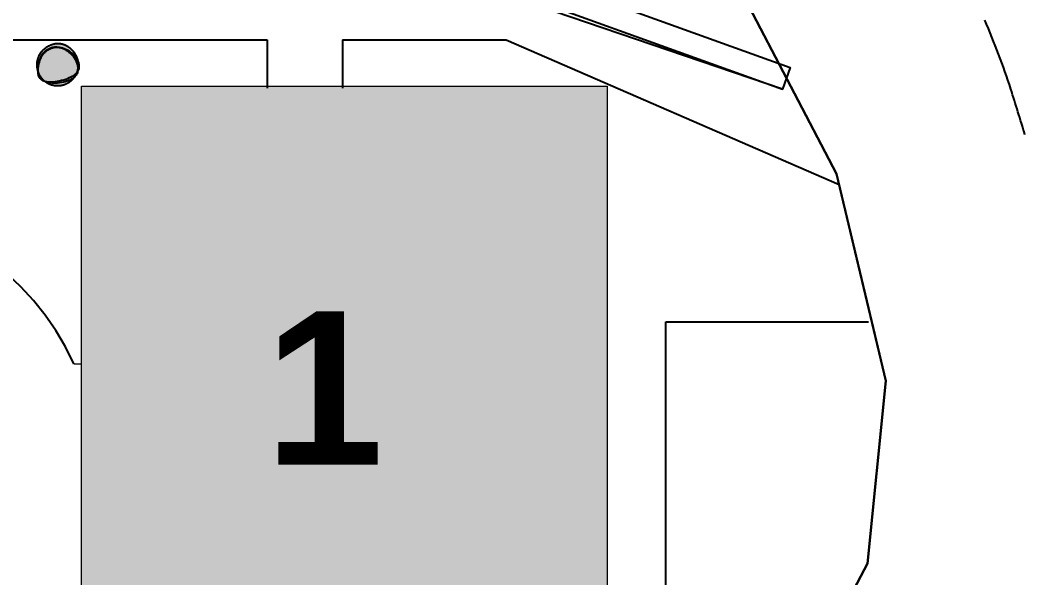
# Model space of a CAD drawing. Header units: metres. Extents: x 0.003 to 0.843, y 0.003 to 0.597.
# Drawn here: x 0.18474 to 0.2044, y 0.48256 to 0.49347 of the extents above; entities that cross this region are included whole.
import ezdxf

# ---------------------------------------------------------------- set-up
doc = ezdxf.new("R2010")
doc.units = ezdxf.units.M
for name, pattern in [('AUSGEZOGEN', [0]), ('KURZGESTRICHELT', [0.0025, 0.0015, -0.001]), ('VERDECKT', [9.524999999999999, 6.35, -3.175])]:
    doc.linetypes.add(name, pattern=pattern)
doc.layers.add('Plankopf', color=7, linetype='AUSGEZOGEN', lineweight=13)
doc.styles.add('ARIAL', font='ARIAL.TTF')

msp = doc.modelspace()

# ---------------------------------------------------------------- hatches: boundary and pattern name
at = {"layer": 'Plankopf', "linetype": 'AUSGEZOGEN', "lineweight": -3, "true_color": 0xedf5de}
h = msp.add_hatch(color=7, dxfattribs=at)
h.paths.add_polyline_path([(0.1858528797024733, 0.4924521150242586), (0.1858558542990974, 0.4924568122446503), (0.1858552527829344, 0.4924551649384271)], flags=16)
h.paths.add_polyline_path([(0.1858647097101666, 0.4924707959280522), (0.1858558542990974, 0.4924568122446503), (0.1858566259853283, 0.4924589255769397), (0.1858589491946613, 0.4924656555564775), (0.1858611533955016, 0.4924724257917751), (0.1858632383360207, 0.4924792341029661), (0.1858652037643913, 0.4924860783102008), (0.1858670494287858, 0.4924929562335933), (0.1858684526459353, 0.4924985746847706), (0.1858684444623719, 0.4924983243348447), (0.1858664866610213, 0.4924801812231608), (0.1858647632684675, 0.4924710788061393), (0.1858734395780608, 0.4924884078627397), (0.1858804384908878, 0.492506890853163), (0.1858853930079939, 0.4925255278706354), (0.1858884103450744, 0.4925442661498614), (0.1858895977178613, 0.4925630529255404), (0.1858890623420162, 0.4925818354323765), (0.1858869114332524, 0.4926005609050694), (0.1858832522072844, 0.4926191765783147), (0.1858781032734581, 0.4926379528007478), (0.1858768440648974, 0.4926483886961773), (0.1858758656539876, 0.4926554404492354), (0.1858747610746208, 0.4926624740362281), (0.1858735282715406, 0.4926694894497455), (0.1858721648288228, 0.4926764871168548), (0.1858706683305944, 0.4926834674646079), (0.1858690363609138, 0.4926904309200845), (0.1858672665038563, 0.4926973779103482), (0.1858653563435493, 0.4927043088624778), (0.1858633034640509, 0.4927112242035142), (0.1858611054494362, 0.492718124360551), (0.1858587598838157, 0.4927250097606402), (0.1858562643512648, 0.4927318808308532), (0.1858536164358758, 0.4927387379982583), (0.1858508137217246, 0.492745581689926), (0.1858478537929037, 0.4927524123329126), (0.1858447342335061, 0.4927592303542961), (0.1858414526276069, 0.4927660361811358), (0.1858380065592987, 0.4927728302405031), (0.1858343936126748, 0.4927796129594658), (0.1858306113718104, 0.4927863847650892), (0.185826657420798, 0.4927931460844393), (0.1858225293437132, 0.4927998973445911), (0.1858182247246485, 0.4928066389725996), (0.1858137411476969, 0.4928133713955385), (0.185809076196934, 0.4928200950404716), (0.1858042274564522, 0.492826810334474), (0.1857991925103443, 0.4928335177046052), (0.1857939689426858, 0.492840217577937), (0.1857885543375695, 0.4928469103815332), (0.1857829462790878, 0.4928535965424603), (0.1857771423513166, 0.4928602764877892), (0.1857711408626422, 0.4928669486346812), (0.1857649430187482, 0.4928736033606874), (0.1857585507496118, 0.4928802290334652), (0.1857519659851758, 0.4928868140206528), (0.1857451906554176, 0.4928933466899016), (0.1857382266903319, 0.492899815408874), (0.1857310760198612, 0.4929062085452047), (0.1857237405740005, 0.492912514466544), (0.1857162222827267, 0.4929187215405487), (0.1857085230759829, 0.4929248181348631), (0.1857006448837637, 0.4929307926171355), (0.185692589636029, 0.4929366333550161), (0.1856843592627563, 0.4929423287161585), (0.1856759556939054, 0.4929478670682115), (0.1856673808594539, 0.4929532367788184), (0.1856586366893963, 0.4929584262156355), (0.1856497251136754, 0.4929634237463038), (0.185640648062286, 0.492968217738478), (0.1856314074651703, 0.4929727965598076), (0.1856220052523409, 0.4929771485779433), (0.1856124433537229, 0.4929812621605297), (0.185602723699311, 0.4929851256752186), (0.1855928482190825, 0.4929887274896619), (0.1855828188430148, 0.492992055971502), (0.1855726375010679, 0.4929950994883934), (0.1855623061232019, 0.4929978464079904), (0.1855518266393942, 0.4930002850979295), (0.1855412009796394, 0.4930024039258674), (0.18553043107388, 0.4930041912594538), (0.185519518852111, 0.4930056354663411), (0.1855085647716985, 0.4930067173350494), (0.1854976710242922, 0.4930074326663071), (0.1854868421412595, 0.4930077923460017), (0.1854760826539686, 0.493007807260065), (0.1854653970937696, 0.4930074882944041), (0.18545478999203, 0.4930068463349376), (0.1854442658801351, 0.4930058922675644), (0.185433829289418, 0.4930046369782167), (0.1854234847512806, 0.493003091352794), (0.1854132367970388, 0.4930012662772179), (0.1854030899581124, 0.4929991726374028), (0.1853930487658171, 0.4929968213192524), (0.1853831177515375, 0.4929942232086869), (0.1853733014466422, 0.4929913891916203), (0.1853636043824803, 0.4929883301539644), (0.1853540310904379, 0.4929850569816272), (0.185344586101865, 0.4929815805605331), (0.1853352739481463, 0.4929779117765893), (0.185326099160615, 0.4929740615157062), (0.1853170662706392, 0.492970040663804), (0.1853081798096035, 0.4929658601067954), (0.185299444308858, 0.4929615307305858), (0.1852908642997885, 0.492957063421095), (0.1852824443137273, 0.4929524690642343), (0.1852741888820595, 0.4929477585459217), (0.1852661025361358, 0.4929429427520645), (0.1852581898073411, 0.492938032568582), (0.1852504552270257, 0.4929330388813751), (0.1852429033265398, 0.4929279725763763), (0.1852355386372861, 0.4929228445394833), (0.1852283645270796, 0.4929176638648028), (0.1852213797098016, 0.4929124324791705), (0.1852145817358162, 0.492907150517598), (0.1852079681554351, 0.4929018181151191), (0.1852015365190049, 0.4928964354067498), (0.1851952843769064, 0.4928910025274995), (0.185189209279469, 0.4928855196124046), (0.1851833087770564, 0.4928799867964835), (0.1851775804199801, 0.4928744042147492), (0.1851720217586214, 0.4928687720022363), (0.1851666303433094, 0.4928630902939526), (0.1851614037244081, 0.4928573592249181), (0.1851563394522636, 0.4928515789301637), (0.1851514350772049, 0.4928457495447042), (0.1851466881496137, 0.4928398712035592), (0.1851420962198011, 0.4928339440417522), (0.1851376568381487, 0.4928279681943064), (0.1851333675549679, 0.4928219437962412), (0.18512922592064, 0.4928158709825716), (0.1851252294854942, 0.4928097498883285), (0.1851213757998939, 0.4928035806485227), (0.1851176624141858, 0.4927973633981838), (0.1851140868786989, 0.4927910982723251), (0.1851106467437973, 0.4927847854059719), (0.1851073395598097, 0.4927784249341485), (0.1851041628771171, 0.4927720169918643), (0.1851011142460493, 0.4927655617141559), (0.1850981912169345, 0.4927590592360257), (0.1850953913401718, 0.4927525096925124), (0.1850927121660555, 0.4927459132186227), (0.185090151695219, 0.492739270290193), (0.1850877097292205, 0.4927325827462764), (0.1850853865198872, 0.4927258527667441), (0.1850831823190474, 0.4927190825314429), (0.1850810973785282, 0.4927122742202442), (0.1850791319501575, 0.4927054300130213), (0.1850772862857803, 0.4926985520896187), (0.1850755606371725, 0.4926916426299163), (0.1850739552561962, 0.4926847038137717), (0.1850724703946789, 0.4926777378210404), (0.1850711063044313, 0.4926707468315958), (0.1850698632372986, 0.4926637330252925), (0.1850687414450732, 0.4926566985820036), (0.185067741179618, 0.4926496456815862), (0.1850668626927257, 0.4926425765039044), (0.185066106236259, 0.4926354932288264), (0.1850654720620103, 0.4926283980362023), (0.1850649604218252, 0.4926212931059045), (0.1850645715675138, 0.4926141806178012), (0.1850643057509213, 0.4926070627517501), (0.1850641632238404, 0.4925999416876111), (0.1850641442381513, 0.49259281960525), (0.1850642490456292, 0.4925856986845311), (0.1850644778981191, 0.492578581105316), (0.1850648310474489, 0.4925714690474725), (0.1850653087454463, 0.4925643646908616), (0.1850659112439216, 0.4925572702153413), (0.18506663879472, 0.4925501878007754), (0.1850674916496515, 0.492543119627037), (0.1850684700605611, 0.4925360678739826), (0.1850695740919849, 0.4925290346937877), (0.1850708030593413, 0.4925220221278623), (0.18507215609081, 0.4925150321899532), (0.185073632314552, 0.4925080668937767), (0.1850752308586944, 0.4925011282530695), (0.1850769508514163, 0.4924942182815585), (0.1850787914208619, 0.4924873389929717), (0.1850807516951927, 0.492480492401045), (0.1850828308025533, 0.4924736805195021), (0.1850850278711223, 0.4924669053620755), (0.185087342029044, 0.4924601689424922), (0.1850884641776064, 0.4924727730343502), (0.1850887738660897, 0.4924905778388438), (0.1850897922061004, 0.4925084499557956), (0.1850903577643381, 0.492514585680939), (0.1850905515129674, 0.4925036839765662), (0.1850919101078326, 0.4924836068450113), (0.1850943349821987, 0.4924637105428715), (0.1850978922912366, 0.4924440828794409), (0.1851026481900655, 0.4924248116640261), (0.1851046153455687, 0.4924186602364143), (0.185103637029672, 0.492420676688656), (0.1851006386443602, 0.492427138392829), (0.185097752117354, 0.492433650917234), (0.1850949783204738, 0.4924402122481306), (0.1850923181255583, 0.4924468203717897), (0.185089772404463, 0.4924534732744901), (0.1850888810821687, 0.4924559288614405), (0.1850902943064222, 0.4924376889513464), (0.1850925958993652, 0.4924205714671593), (0.1850959296950707, 0.4924038448840561), (0.1851003765813519, 0.4923875900992021), (0.1851060174460047, 0.4923718880097644), (0.1851129331768767, 0.4923568195128851), (0.1851212046617639, 0.4923424655057383), (0.1851309127884619, 0.4923289068854806), (0.185142138444801, 0.4923162245492622), (0.1851549625185777, 0.4923044993942526), (0.1851694658976217, 0.4922938123176173), (0.1851857294697291, 0.4922842442164997), (0.1852038341227307, 0.4922758759880708), (0.1852238607444217, 0.4922687885294827), (0.1852304560760873, 0.4922670743039266), (0.1852347220050294, 0.4922639640159128), (0.1852405495349715, 0.4922598672085919), (0.1852464467649984, 0.492255871650043), (0.1852524119332207, 0.4922519786482867), (0.1852584432777494, 0.4922481895113265), (0.1852645390366601, 0.4922445055471972), (0.1852706974480634, 0.4922409280639154), (0.185276916750053, 0.4922374583694982), (0.1852831951807047, 0.4922340977719641), (0.185289530978129, 0.4922308475793334), (0.1852959223804366, 0.4922277090996235), (0.1853023676257038, 0.4922246836408558), (0.1853088649520407, 0.4922217725110477), (0.1853154125975236, 0.4922189770182154), (0.1853220088002631, 0.4922162984703859), (0.1853286517286856, 0.4922137379995457), (0.1853353392726009, 0.4922112960335471), (0.1853420692521527, 0.4922089728242127), (0.1853488394874318, 0.4922067686233813), (0.1853556477986332, 0.4922046836828659), (0.1853624920058659, 0.4922027182544962), (0.1853693699292726, 0.4922008725901046), (0.1853762793889619, 0.4921991469415057), (0.1853832182051116, 0.492197541560533), (0.1853901841978478, 0.4921960566990178), (0.1853971751872961, 0.492194692608769), (0.1854041889935995, 0.492193449541629), (0.1854112234368841, 0.4921923277494125), (0.185418276337293, 0.4921913274839517), (0.1854253455149865, 0.492190448997068), (0.1854324287900557, 0.4921896925405886), (0.185439523982679, 0.4921890583663399), (0.1854466289129816, 0.492188546726155), (0.1854537414010894, 0.4921881578718476), (0.1854608592671285, 0.4921878920552454), (0.1854679803312766, 0.4921877495281824), (0.1854751024136421, 0.4921877305424755), (0.1854822233343508, 0.4921878353499579), (0.1854893409135634, 0.4921880642024485), (0.1854964529714055, 0.4921884173517783), (0.1855035573280204, 0.4921888950497714), (0.1855106518035512, 0.492189497548256), (0.1855177342181064, 0.4921902250990534), (0.1855248023918465, 0.4921910779539885), (0.1855318541448971, 0.492192056364896), (0.1855388873250946, 0.4921931603963117), (0.1855458998910113, 0.4921943893636785), (0.1855528898289305, 0.4921957423951494), (0.1855598551251181, 0.4921972186188773), (0.1855667937658217, 0.4921988171630278), (0.1855737037373247, 0.4922005371557461), (0.1855805830259099, 0.4922023777251902), (0.1855874296178431, 0.4922043379995221), (0.1855942414993897, 0.4922064171068946), (0.1856010166568155, 0.4922086141754562), (0.1856077530763859, 0.4922109283333771), (0.1856144487443841, 0.492213358708802), (0.1856211016470933, 0.4922159044298919), (0.1856277097707613, 0.4922185646247995), (0.1856342711016535, 0.4922213384216834), (0.1856407836260537, 0.4922242249486953), (0.1856472453302268, 0.4922272233339982), (0.1856536542004563, 0.4922303327057452), (0.1856600082229898, 0.4922335521920904), (0.1856663053841111, 0.4922368809211889), (0.1856725436701026, 0.4922403180211954), (0.1856787210671953, 0.4922438626202743), (0.1856848355616898, 0.4922475138465793), (0.1856908851398686, 0.492251270828252), (0.1856968677879632, 0.4922551326934699), (0.1857027814922734, 0.4922590985703778), (0.185708624239065, 0.4922631675871235), (0.1857143940145866, 0.4922673388718772), (0.1857200888051379, 0.4922716115527905), (0.1857257065969676, 0.4922759847580155), (0.1857312454939837, 0.4922804574673742), (0.1857367040705427, 0.492285028067286), (0.1857420810186084, 0.4922896947958684), (0.1857473750301804, 0.4922944558912077), (0.185752584797222, 0.4922993095914053), (0.1857577090117326, 0.4923042541345503), (0.1857627463656764, 0.4923092877587424), (0.1857676955510524, 0.4923144087020701), (0.1857725552598417, 0.4923196152026398), (0.1857773241839915, 0.4923249054985495), (0.1857820010155177, 0.4923302778278821), (0.1857865844464023, 0.4923357304287424), (0.1857910731686091, 0.4923412615392258), (0.1857954658741023, 0.4923468693974269), (0.1857997612548982, 0.4923525522414429), (0.1857923960229548, 0.4923470992439921), (0.185803490348019, 0.4923576668951919), (0.1858039580029785, 0.4923583083093695), (0.1858035410038439, 0.4923577151462646), (0.1858080744465878, 0.492362033375754), (0.1858217615780136, 0.4923775667546147), (0.1858335363356688, 0.4923936427735525), (0.1858434776379015, 0.4924102048255236), (0.1858516644031485, 0.4924271963035044), (0.1858581755498284, 0.492444560600456), (0.1858630899963245, 0.4924622411093542)])
h.paths.add_polyline_path([(0.1852121441244172, 0.4922813375724891), (0.1852136578557664, 0.4922801091176357), (0.1852135145418793, 0.4922801856059573)], flags=16)
h.paths.add_polyline_path([(0.1854983086732285, 0.4929390325955328), (0.1855047592476181, 0.4929384097673574), (0.1855239342631313, 0.4929335394183159), (0.1855091218066387, 0.4929369807648736)], flags=16)
at = {"layer": 'Plankopf', "linetype": 'AUSGEZOGEN', "lineweight": -3, "true_color": 0xababab}
msp.add_hatch(color=253, dxfattribs=at).paths.add_polyline_path([(0.1859404759109612, 0.4921783090677895), (0.1859404759109612, 0.4803920693607052), (0.1962227156811352, 0.4803920693607052), (0.1962227156811352, 0.4921783090677895)])

# ---------------------------------------------------------------- linework, layer by layer
at = {"layer": 'Plankopf', "color": 7, "linetype": 'AUSGEZOGEN', "lineweight": -3}
for p, q in [((0.1811635160177347, 0.4930851890475183), (0.1895743958297368, 0.4930851890475183)), ((0.1895743958297368, 0.4930851890475183), (0.1895743958297368, 0.4921411890686186)), ((0.191046395796835, 0.4930851890475183), (0.191046395796835, 0.4921411890686186)), ((0.191046395796835, 0.4930851890475183), (0.1942463957253093, 0.4930851890475183)), ((0.1942463957253093, 0.4930851890475183), (0.2007639368930305, 0.4902512814934762))]:
    msp.add_line(p, q, dxfattribs=at)
at = {"layer": 'Plankopf', "color": 7, "linetype": 'AUSGEZOGEN', "lineweight": 18}
for p, q in [((0.1859404759109612, 0.4803920693607052), (0.1859404759109612, 0.4921783090677895)), ((0.1859404759109612, 0.4921783090677895), (0.1962227156811352, 0.4921783090677895)), ((0.1962227156811352, 0.4921783090677895), (0.1962227156811352, 0.4803920693607052))]:
    msp.add_line(p, q, dxfattribs=at)
at = {"layer": 'Plankopf', "color": 7, "linetype": 'VERDECKT', "lineweight": -3}
for p, q in [((0.1973747156553861, 0.4803971893311172), (0.1973747156553861, 0.4875651891708999)), ((0.1973747156553861, 0.4875651891708999), (0.2013427155666944, 0.4875651891708999))]:
    msp.add_line(p, q, dxfattribs=at)
at = {"layer": 'Plankopf', "color": 7, "linetype": 'KURZGESTRICHELT', "lineweight": 18}
msp.add_line((0.1857919959142801, 0.4867440255228349), (0.1859404759109612, 0.4867440255228349), dxfattribs=at)
at = {"layer": 'Plankopf', "color": 7, "linetype": 'AUSGEZOGEN', "lineweight": -3}
for points in [[(0.1848531762149394, 0.4659971896529824), (0.1848766721789401, 0.467036835534941), (0.1851409692847089, 0.4693118594583339), (0.1855136316317477, 0.470426389299857), (0.1874323567108356, 0.4723433798600645), (0.1897329746826104, 0.4737832325228196), (0.1977069247436104, 0.4782746654710914), (0.2001889530197764, 0.4806905462408595), (0.2013206698403118, 0.4828404351160448), (0.2016784305660924, 0.4864102152683986), (0.2007138272283182, 0.4904617572053594), (0.1989292938953952, 0.4938854595983426), (0.1966155808402003, 0.496848448187423), (0.1940146265258107, 0.4988740732635279), (0.1903694497028477, 0.5007077048236083), (0.1912458998415281, 0.5052043685186345), (0.1952473805440341, 0.5037020805150919), (0.1972722754016573, 0.5025270196895745), (0.1992101340022509, 0.5010918300925564), (0.2017869386209634, 0.506249988751486)], [(0.1851409692847089, 0.4693118594583339), (0.1588139839229063, 0.467369776777779), (0.148036333138354, 0.5011668151846848), (0.1720139735782504, 0.5015588827601227), (0.1746796775806539, 0.5016073478857366), (0.184794362851811, 0.5017278786992456), (0.1876970305307487, 0.5014542306955796), (0.1903694497028477, 0.5007077048236083), (0.1940146265258107, 0.4988740732635279), (0.1966155808402003, 0.496848448187423), (0.1989292938953952, 0.4938854595983426), (0.2007138272283182, 0.4904617572053594), (0.2016784305660924, 0.4864102152683986), (0.2013206698403118, 0.4828404351160448), (0.2001889530197764, 0.4806905462408595), (0.1977069247436104, 0.4782746654710914), (0.1897329746826104, 0.4737832325228196), (0.1874323567108356, 0.4723433798600645), (0.1855136316317477, 0.470426389299857), (0.1851409692847089, 0.4693118594583339)], [(0.1998933837414087, 0.492035127006021), (0.1989292938953952, 0.4938854595983426), (0.1966155808402003, 0.496848448187423), (0.194200233885379, 0.4987292318825871)], [(0.1811263960185642, 0.4957079039008359), (0.1908866116083273, 0.4957556342182834), (0.1998061012394974, 0.4925434247259605), (0.1996542141445602, 0.4921217009067118), (0.1910440615019615, 0.4950528430124368), (0.1908104422732635, 0.4950517233952365), (0.1811263960185642, 0.4950042703098329)], [(0.1811263960185642, 0.4952599459412086), (0.1908091450124604, 0.4953074103111944), (0.1996542141445602, 0.4921217009067118)], [(0.185519518852111, 0.4930056354663411), (0.1855085647716985, 0.4930067173350494), (0.1854976710242922, 0.4930074326663071), (0.1854868421412595, 0.4930077923460017), (0.1854760826539686, 0.493007807260065), (0.1854653970937696, 0.4930074882944041), (0.18545478999203, 0.4930068463349376), (0.1854442658801351, 0.4930058922675644), (0.185433829289418, 0.4930046369782167), (0.1854234847512806, 0.493003091352794), (0.1854132367970388, 0.4930012662772179), (0.1854030899581124, 0.4929991726374028), (0.1853930487658171, 0.4929968213192524), (0.1853831177515375, 0.4929942232086869), (0.1853733014466422, 0.4929913891916203), (0.1853636043824803, 0.4929883301539644), (0.1853540310904379, 0.4929850569816272), (0.185344586101865, 0.4929815805605331), (0.1853352739481463, 0.4929779117765893), (0.185326099160615, 0.4929740615157062), (0.1853170662706392, 0.492970040663804), (0.1853081798096035, 0.4929658601067954), (0.185299444308858, 0.4929615307305858), (0.1852908642997885, 0.492957063421095), (0.1852824443137273, 0.4929524690642343), (0.1852741888820595, 0.4929477585459217), (0.1852661025361358, 0.4929429427520645), (0.1852581898073411, 0.492938032568582), (0.1852504552270257, 0.4929330388813751), (0.1852429033265398, 0.4929279725763763), (0.1852355386372861, 0.4929228445394833), (0.1852283645270796, 0.4929176638648028), (0.1852213797098016, 0.4929124324791705), (0.1852145817358162, 0.492907150517598), (0.1852079681554351, 0.4929018181151191), (0.1852015365190049, 0.4928964354067498), (0.1851952843769064, 0.4928910025274995), (0.185189209279469, 0.4928855196124046), (0.1851833087770564, 0.4928799867964835), (0.1851775804199801, 0.4928744042147492), (0.1851720217586214, 0.4928687720022363), (0.1851666303433094, 0.4928630902939526), (0.1851614037244081, 0.4928573592249181), (0.1851563394522636, 0.4928515789301637), (0.1851514350772049, 0.4928457495447042), (0.1851466881496137, 0.4928398712035592), (0.1851420962198011, 0.4928339440417522), (0.1851376568381487, 0.4928279681943064), (0.1851333675549679, 0.4928219437962412), (0.18512922592064, 0.4928158709825716), (0.1851252294854942, 0.4928097498883285), (0.1851213757998939, 0.4928035806485227), (0.1851176624141858, 0.4927973633981838), (0.1851140868786989, 0.4927910982723251), (0.1851106467437973, 0.4927847854059719), (0.1851073395598097, 0.4927784249341485), (0.1851041628771171, 0.4927720169918643), (0.1851011142460493, 0.4927655617141559), (0.1850981912169345, 0.4927590592360257), (0.1850953913401718, 0.4927525096925124), (0.1850927121660555, 0.4927459132186227), (0.185090151695219, 0.492739270290193), (0.1850877097292205, 0.4927325827462764), (0.1850853865198872, 0.4927258527667441), (0.1850831823190474, 0.4927190825314429), (0.1850810973785282, 0.4927122742202442), (0.1850791319501575, 0.4927054300130213), (0.1850772862857803, 0.4926985520896187), (0.1850755606371725, 0.4926916426299163), (0.1850739552561962, 0.4926847038137717), (0.1850724703946789, 0.4926777378210404), (0.1850711063044313, 0.4926707468315958), (0.1850698632372986, 0.4926637330252925), (0.1850687414450732, 0.4926566985820036), (0.185067741179618, 0.4926496456815862), (0.1850668626927257, 0.4926425765039044), (0.185066106236259, 0.4926354932288264), (0.1850654720620103, 0.4926283980362023), (0.1850649604218252, 0.4926212931059045), (0.1850645715675138, 0.4926141806178012), (0.1850643057509213, 0.4926070627517501), (0.1850641632238404, 0.4925999416876111), (0.1850641442381513, 0.49259281960525), (0.1850642490456292, 0.4925856986845311), (0.1850644778981191, 0.492578581105316), (0.1850648310474489, 0.4925714690474725), (0.1850653087454463, 0.4925643646908616), (0.1850659112439216, 0.4925572702153413), (0.18506663879472, 0.4925501878007754), (0.1850674916496515, 0.492543119627037), (0.1850684700605611, 0.4925360678739826), (0.1850695740919849, 0.4925290346937877), (0.1850708030593413, 0.4925220221278623), (0.18507215609081, 0.4925150321899532), (0.185073632314552, 0.4925080668937767), (0.1850752308586944, 0.4925011282530695), (0.1850769508514163, 0.4924942182815585), (0.1850787914208619, 0.4924873389929717), (0.1850807516951927, 0.492480492401045), (0.1850828308025533, 0.4924736805195021), (0.1850850278711223, 0.4924669053620755), (0.185087342029044, 0.4924601689424922), (0.185089772404463, 0.4924534732744901), (0.1850923181255583, 0.4924468203717897), (0.1850949783204738, 0.4924402122481306), (0.185097752117354, 0.492433650917234), (0.1851006386443602, 0.492427138392829), (0.185103637029672, 0.492420676688656), (0.1851067464014159, 0.4924142678184298), (0.1851099658877534, 0.4924079137958975), (0.1851132946168465, 0.4924016166347724), (0.1851167317168568, 0.4923953783487923), (0.1851202763159456, 0.4923892009516871), (0.18512392754224, 0.4923830864571892), (0.185127684523919, 0.4923770368790188), (0.1851315463891442, 0.49237105423092), (0.1851355122660427, 0.4923651405266078), (0.1851395812827932, 0.4923592977798248), (0.1851437525675399, 0.4923535280042916), (0.1851480252484623, 0.4923478332137443), (0.1851523984536869, 0.4923422154219102), (0.1851568711630306, 0.4923366765248993), (0.1851614417629487, 0.4923312179483496), (0.1851661084915349, 0.4923258410002827), (0.1851708695868824, 0.4923205469887171), (0.1851757232870668, 0.4923153372216648), (0.1851806678302165, 0.4923102130071548), (0.1851857014544074, 0.4923051756532114), (0.1851908223977325, 0.4923002264678317), (0.1851960288983028, 0.4922953667590532), (0.1852013191942287, 0.4922905978348868), (0.1852066915235516, 0.4922859210033617), (0.1852121441244172, 0.4922813375724891), (0.1852176752349008, 0.4922768488502866), (0.185223283093096, 0.4922724561447767), (0.1852289659371137, 0.4922681607639793), (0.1852347220050294, 0.4922639640159128), (0.1852405495349715, 0.4922598672085919), (0.1852464467649984, 0.492255871650043), (0.1852524119332207, 0.4922519786482867), (0.1852584432777494, 0.4922481895113265), (0.1852645390366601, 0.4922445055471972), (0.1852706974480634, 0.4922409280639154), (0.185276916750053, 0.4922374583694982), (0.1852831951807047, 0.4922340977719641), (0.185289530978129, 0.4922308475793334), (0.1852959223804366, 0.4922277090996235), (0.1853023676257038, 0.4922246836408558), (0.1853088649520407, 0.4922217725110477), (0.1853154125975236, 0.4922189770182154), (0.1853220088002631, 0.4922162984703859), (0.1853286517286856, 0.4922137379995457), (0.1853353392726009, 0.4922112960335471), (0.1853420692521527, 0.4922089728242127), (0.1853488394874318, 0.4922067686233813), (0.1853556477986332, 0.4922046836828659), (0.1853624920058659, 0.4922027182544962), (0.1853693699292726, 0.4922008725901046), (0.1853762793889619, 0.4921991469415057), (0.1853832182051116, 0.492197541560533), (0.1853901841978478, 0.4921960566990178), (0.1853971751872961, 0.492194692608769), (0.1854041889935995, 0.492193449541629), (0.1854112234368841, 0.4921923277494125), (0.185418276337293, 0.4921913274839517), (0.1854253455149865, 0.492190448997068), (0.1854324287900557, 0.4921896925405886), (0.185439523982679, 0.4921890583663399), (0.1854466289129816, 0.492188546726155), (0.1854537414010894, 0.4921881578718476), (0.1854608592671285, 0.4921878920552454), (0.1854679803312766, 0.4921877495281824), (0.1854751024136421, 0.4921877305424755), (0.1854822233343508, 0.4921878353499579), (0.1854893409135634, 0.4921880642024485), (0.1854964529714055, 0.4921884173517783), (0.1855035573280204, 0.4921888950497714), (0.1855106518035512, 0.492189497548256), (0.1855177342181064, 0.4921902250990534), (0.1855248023918465, 0.4921910779539885), (0.1855318541448971, 0.492192056364896), (0.1855388873250946, 0.4921931603963117), (0.1855458998910113, 0.4921943893636785), (0.1855528898289305, 0.4921957423951494), (0.1855598551251181, 0.4921972186188773), (0.1855667937658217, 0.4921988171630278), (0.1855737037373247, 0.4922005371557461), (0.1855805830259099, 0.4922023777251902), (0.1855874296178431, 0.4922043379995221), (0.1855942414993897, 0.4922064171068946), (0.1856010166568155, 0.4922086141754562), (0.1856077530763859, 0.4922109283333771), (0.1856144487443841, 0.492213358708802), (0.1856211016470933, 0.4922159044298919), (0.1856277097707613, 0.4922185646247995), (0.1856342711016535, 0.4922213384216834), (0.1856407836260537, 0.4922242249486953), (0.1856472453302268, 0.4922272233339982), (0.1856536542004563, 0.4922303327057452), (0.1856600082229898, 0.4922335521920904), (0.1856663053841111, 0.4922368809211889), (0.1856725436701026, 0.4922403180211954), (0.1856787210671953, 0.4922438626202743), (0.1856848355616898, 0.4922475138465793), (0.1856908851398686, 0.492251270828252), (0.1856968677879632, 0.4922551326934699), (0.1857027814922734, 0.4922590985703778), (0.185708624239065, 0.4922631675871235), (0.1857143940145866, 0.4922673388718772), (0.1857200888051379, 0.4922716115527905), (0.1857257065969676, 0.4922759847580155), (0.1857312454939837, 0.4922804574673742), (0.1857367040705427, 0.492285028067286), (0.1857420810186084, 0.4922896947958684), (0.1857473750301804, 0.4922944558912077), (0.185752584797222, 0.4922993095914053), (0.1857577090117326, 0.4923042541345503), (0.1857627463656764, 0.4923092877587424), (0.1857676955510524, 0.4923144087020701), (0.1857725552598417, 0.4923196152026398), (0.1857773241839915, 0.4923249054985495), (0.1857820010155177, 0.4923302778278821), (0.1857865844464023, 0.4923357304287424), (0.1857910731686091, 0.4923412615392258), (0.1857954658741023, 0.4923468693974269), (0.1857997612548982, 0.4923525522414429), (0.1858039580029785, 0.4923583083093695), (0.1858080548102901, 0.492364135839297), (0.1858120503688313, 0.4923700330693323), (0.1858159433706015, 0.4923759982375591), (0.1858197325075476, 0.4923820295820824), (0.1858234164716855, 0.4923881253409991), (0.1858269939549621, 0.4923942837523978), (0.1858304636493939, 0.4924005030543726), (0.1858338242469274, 0.4924067814850391), (0.1858370744395443, 0.4924131172824664), (0.1858402129192607, 0.4924195086847708), (0.1858432383780238, 0.4924259539300379), (0.1858461495078319, 0.492432451256369), (0.1858489450006671, 0.4924389989018532), (0.1858516235484933, 0.4924455951045971), (0.1858541840193471, 0.492452238033025), (0.1858566259853283, 0.4924589255769397), (0.1858589491946613, 0.4924656555564775), (0.1858611533955016, 0.4924724257917751), (0.1858632383360207, 0.4924792341029661), (0.1858652037643913, 0.4924860783102008), (0.1858670494287858, 0.4924929562335933), (0.1858687750773766, 0.4924998656933003), (0.1858703804583529, 0.4925068045094499), (0.1858718653198698, 0.4925137705021775), (0.1858732294101173, 0.4925207614916203), (0.1858744724772503, 0.4925277752979205), (0.1858755942694755, 0.4925348097412107), (0.1858765945349308, 0.4925418626416317), (0.1858774730218231, 0.4925489318193113), (0.1858782294782899, 0.4925560150943952), (0.1858788636525383, 0.4925631102870175), (0.1858793752927411, 0.4925702152173062), (0.1858797641470348, 0.4925773277054145), (0.1858800299636451, 0.4925844455714724), (0.1858801724907085, 0.4925915666356068), (0.1858801914764152, 0.4925986887179684), (0.1858800866689373, 0.4926058096386851), (0.1858798578164297, 0.4926129272178987), (0.1858795046671, 0.4926200392757437), (0.1858790269691026, 0.49262714363236), (0.1858784244706271, 0.4926342381078767), (0.1858776969198291, 0.4926413205224349), (0.1858768440648974, 0.4926483886961773), (0.1858758656539876, 0.4926554404492354), (0.1858747610746208, 0.4926624740362281), (0.1858735282715406, 0.4926694894497455), (0.1858721648288228, 0.4926764871168548), (0.1858706683305944, 0.4926834674646079), (0.1858690363609138, 0.4926904309200845), (0.1858672665038563, 0.4926973779103482), (0.1858653563435493, 0.4927043088624778), (0.1858633034640509, 0.4927112242035142), (0.1858611054494362, 0.492718124360551), (0.1858587598838157, 0.4927250097606402), (0.1858562643512648, 0.4927318808308532), (0.1858536164358758, 0.4927387379982583), (0.1858508137217246, 0.492745581689926), (0.1858478537929037, 0.4927524123329126), (0.1858447342335061, 0.4927592303542961), (0.1858414526276069, 0.4927660361811358), (0.1858380065592987, 0.4927728302405031), (0.1858343936126748, 0.4927796129594658), (0.1858306113718104, 0.4927863847650892), (0.185826657420798, 0.4927931460844393), (0.1858225293437132, 0.4927998973445911), (0.1858182247246485, 0.4928066389725996), (0.1858137411476969, 0.4928133713955385), (0.185809076196934, 0.4928200950404716), (0.1858042274564522, 0.492826810334474), (0.1857991925103443, 0.4928335177046052), (0.1857939689426858, 0.492840217577937), (0.1857885543375695, 0.4928469103815332), (0.1857829462790878, 0.4928535965424603), (0.1857771423513166, 0.4928602764877892), (0.1857711408626422, 0.4928669486346812), (0.1857649430187482, 0.4928736033606874), (0.1857585507496118, 0.4928802290334652), (0.1857519659851758, 0.4928868140206528), (0.1857451906554176, 0.4928933466899016), (0.1857382266903319, 0.492899815408874), (0.1857310760198612, 0.4929062085452047), (0.1857237405740005, 0.492912514466544), (0.1857162222827267, 0.4929187215405487), (0.1857085230759829, 0.4929248181348631), (0.1857006448837637, 0.4929307926171355), (0.185692589636029, 0.4929366333550161), (0.1856843592627563, 0.4929423287161585), (0.1856759556939054, 0.4929478670682115), (0.1856673808594539, 0.4929532367788184), (0.1856586366893963, 0.4929584262156355), (0.1856497251136754, 0.4929634237463038), (0.185640648062286, 0.492968217738478), (0.1856314074651703, 0.4929727965598076), (0.1856220052523409, 0.4929771485779433), (0.1856124433537229, 0.4929812621605297), (0.185602723699311, 0.4929851256752186), (0.1855928482190825, 0.4929887274896619), (0.1855828188430148, 0.492992055971502), (0.1855726375010679, 0.4929950994883934), (0.1855623061232019, 0.4929978464079904), (0.1855518266393942, 0.4930002850979295), (0.1855412009796394, 0.4930024039258674), (0.18553043107388, 0.4930041912594538), (0.185519518852111, 0.4930056354663411)], [(0.1855476305579433, 0.4922861536602713), (0.1855039354196855, 0.4922759840766194), (0.1854629711282489, 0.4922679042344057), (0.1854246567958026, 0.4922618332364778), (0.1853889115345338, 0.4922576901856746), (0.1853556544566465, 0.4922553941848337), (0.1853248046743276, 0.4922548643367918), (0.1852962812997467, 0.4922560197443995), (0.1852700034451077, 0.4922587795104914), (0.1852458902226155, 0.4922630627379067), (0.1852238607444217, 0.4922687885294827), (0.1852038341227307, 0.4922758759880708), (0.1851857294697291, 0.4922842442164997), (0.1851694658976217, 0.4922938123176173), (0.1851549625185777, 0.4923044993942526), (0.185142138444801, 0.4923162245492622), (0.1851309127884619, 0.4923289068854806), (0.1851212046617639, 0.4923424655057383), (0.1851129331768767, 0.4923568195128851), (0.1851060174460047, 0.4923718880097644), (0.1851003765813519, 0.4923875900992021), (0.1850959296950707, 0.4924038448840561), (0.1850925958993652, 0.4924205714671593), (0.1850902943064222, 0.4924376889513464), (0.1850889440284462, 0.4924551164394666), (0.1850884641776064, 0.4924727730343502), (0.1850887738660897, 0.4924905778388438), (0.1850897922061004, 0.4925084499557956), (0.1850914383098259, 0.492526308488028), (0.1850936312894345, 0.492544072538396), (0.1850962902571314, 0.4925616612097324), (0.1850993473929895, 0.4925790052604039), (0.1851027871485929, 0.4925960820709002), (0.1851066070434293, 0.4926128806772108), (0.185110804596986, 0.4926293901153604), (0.1851153773287335, 0.4926455994213425), (0.1851203227581592, 0.4926614976311698), (0.1851256384047339, 0.4926770737808442), (0.1851313217879448, 0.4926923169063721), (0.1851373704272798, 0.4927072160437688), (0.1851437818422092, 0.4927217602290266), (0.1851505535522379, 0.4927359384981628), (0.1851576830768014, 0.4927497398871765), (0.1851651679354221, 0.4927631534320808), (0.1851730056475533, 0.4927761681688799), (0.1851811937326821, 0.4927887731335773), (0.1851897297102965, 0.4928009573621798), (0.1851986110998841, 0.4928127098906957), (0.1852078354209151, 0.4928240197551318), (0.1852174001928597, 0.4928348759914925), (0.1852273029352233, 0.4928452676357861), (0.1852375411674584, 0.4928551837240152), (0.1852481124090702, 0.4928646132921958), (0.1852590141795117, 0.4928735453763238), (0.1852702439982878, 0.492881969012406), (0.1852817993848862, 0.492889873236456), (0.1852936778587599, 0.4928972470844742), (0.1853058769394137, 0.4929040795924684), (0.1853183941463007, 0.4929103597964413), (0.1853312269989258, 0.4929160767324138), (0.1853443730167769, 0.4929212194363795), (0.1853578265792273, 0.4929257781882189), (0.185371569505386, 0.4929297482433445), (0.1853855804743166, 0.4929331261010106), (0.1853998381649971, 0.492935908260511), (0.1854143212564914, 0.4929380912211218), (0.1854290084277939, 0.4929396714821064), (0.1854438783579517, 0.4929406455427447), (0.1854589097259941, 0.4929410099023107), (0.185474081210933, 0.4929407610600866), (0.1854893714917979, 0.4929398955153397), (0.1855047592476181, 0.4929384097673574), (0.1855202231574233, 0.4929363003153935), (0.1855357419002251, 0.4929335636587462), (0.1855512941550709, 0.4929301962966797), (0.1855668586009721, 0.4929261947284727), (0.1855824139169581, 0.4929215554533921), (0.1855979387820763, 0.4929162749707225), (0.1856134118753036, 0.4929103497797391), (0.1856288118757038, 0.4929037763797205), (0.1856441174623071, 0.4928965512699319), (0.1856593073141245, 0.4928886709496524), (0.1856743601101864, 0.4928801319181607), (0.1856892545295219, 0.4928709306747274), (0.1857039692511429, 0.4928610637186321), (0.185718482954096, 0.4928505275491539), (0.1857327743173935, 0.4928393186655571), (0.1857468220200646, 0.4928274335671304), (0.1857606047411392, 0.4928148687531325), (0.1857741011596461, 0.4928016207228575), (0.1857872899545974, 0.4927876859755661), (0.1858001354892526, 0.4927730703882107), (0.1858125448636855, 0.4927578173484208), (0.1858244108621993, 0.4927419796214926), (0.1858356262690974, 0.4927256099727274), (0.1858460838686666, 0.492708761167427), (0.1858556764452275, 0.4926914859708886), (0.1858642967830661, 0.4926738371484053), (0.1858718376664861, 0.4926558674652829), (0.1858781918797909, 0.4926376296868221), (0.1858832522072844, 0.4926191765783147), (0.1858869114332524, 0.4926005609050694), (0.1858890623420162, 0.4925818354323765), (0.1858895977178613, 0.4925630529255404), (0.1858884103450744, 0.4925442661498614), (0.1858853930079939, 0.4925255278706354), (0.1858804384908878, 0.492506890853163), (0.1858734395780608, 0.4924884078627397), (0.1858642890538154, 0.4924701316646792), (0.1858528797024733, 0.4924521150242586), (0.1858391043083027, 0.4924344107067937), (0.1858228556556248, 0.4924170714775828), (0.1858040265287431, 0.492400150101917), (0.1857825097119264, 0.4923836993450996), (0.185758197989513, 0.4923677719724301), (0.1857309841457888, 0.4923524207492019), (0.1857007609650404, 0.4923376984407301), (0.1856674212315886, 0.492323657812301), (0.1856308577297195, 0.4923103516292154), (0.1855909632437364, 0.4922978326567668), (0.1855476305579433, 0.4922861536602713)], [(0.1855087286664034, 0.4922431700642924), (0.1854686300846782, 0.4922389850002228), (0.1854309870404237, 0.4922368247608879), (0.1853957333785037, 0.4922366015369867), (0.1853628029437812, 0.492238227519224), (0.1853321295811028, 0.4922416148982934), (0.185303647135332, 0.4922466758648934), (0.1852772894513321, 0.4922533226097225), (0.185252990373967, 0.4922614673234825), (0.1852306837480827, 0.4922710221968714), (0.1852103034185426, 0.4922818994205873), (0.1851917832302275, 0.492294011185325), (0.185175057027949, 0.4923072696817885), (0.1851600586566056, 0.4923215871006805), (0.1851467219610603, 0.4923368756326831), (0.1851349807861424, 0.4923530474685194), (0.1851247689767327, 0.4923700147988698), (0.1851160203776598, 0.4923876898144363), (0.185108668833822, 0.4924059847059216), (0.1851026481900655, 0.4924248116640261), (0.1850978922912366, 0.4924440828794409), (0.1850943349821987, 0.4924637105428715), (0.1850919101078326, 0.4924836068450113), (0.1850905515129674, 0.4925036839765662), (0.1850901930424838, 0.4925238541282297), (0.1850907685412279, 0.4925440294907048), (0.1850922118540459, 0.4925641222546851), (0.1850944568258365, 0.4925840446108696), (0.1850974373014277, 0.4926037087499603), (0.1851010871256836, 0.4926230268626541), (0.1851053401434676, 0.4926419111396517), (0.1851101389289161, 0.4926602875859671), (0.1851154609733092, 0.4926781374638554), (0.1851212924971997, 0.4926954558498924), (0.1851276197211583, 0.4927122378206682), (0.185134428865738, 0.4927284784527369), (0.1851417061514914, 0.4927441728226872), (0.1851494377989893, 0.4927593160070892), (0.1851576100287841, 0.4927739030825233), (0.1851662090614296, 0.4927879291255563), (0.1851752211174781, 0.4928013892127783), (0.1851846324175176, 0.4928142784207475), (0.1851944291820838, 0.4928265918260454), (0.1852045976317471, 0.4928383245052492), (0.1852151239870427, 0.492849471534938), (0.1852259944685586, 0.4928600279916814), (0.1852371952968483, 0.4928699889520572), (0.1852487126924466, 0.4928793494926349), (0.1852605328759413, 0.4928881046899997), (0.1852726420678686, 0.4928962496207169), (0.1852850264887987, 0.4929037793613698), (0.1852976723593014, 0.4929106889885302), (0.1853105658999127, 0.4929169735787755), (0.1853236933312034, 0.492922628208677), (0.1853370408737257, 0.4929276479548121), (0.1853505947480504, 0.4929320278937585), (0.1853643411747304, 0.4929357631020858), (0.1853782663743363, 0.492938848656378), (0.1853923565673859, 0.4929412796332103), (0.1854065979744846, 0.4929430511091373), (0.1854209768161677, 0.4929441581607644), (0.1854354781901402, 0.4929445977577807), (0.1854500827026775, 0.4929443744424311), (0.1854647698371723, 0.4929434946500937), (0.185479519077069, 0.4929419648161388), (0.1854943099057429, 0.4929397913759358), (0.1855091218066387, 0.4929369807648736), (0.1855239342631313, 0.4929335394183159), (0.1855387267586656, 0.4929294737716378), (0.1855534787766338, 0.4929247902602115), (0.1855681698004461, 0.4929194953194183), (0.1855827793135122, 0.4929135953846326), (0.1855972867992594, 0.4929070968912183), (0.1856116717410976, 0.4929000062745563), (0.1856259136224192, 0.4928923299700209), (0.1856399919266517, 0.4928840744129884), (0.1856538861372047, 0.49287524603883), (0.185667575737471, 0.4928658512829202), (0.1856810402108951, 0.4928558965806292), (0.1856942590408519, 0.4928453883673424), (0.1857072117107864, 0.4928343330784214), (0.1857198777040912, 0.4928227371492481), (0.1857322365041756, 0.4928106070151957), (0.1857442675944674, 0.4927979491116303), (0.1857559504583585, 0.4927847698739424), (0.1857672645792595, 0.4927710757374894), (0.1857781894405974, 0.4927568731376632), (0.185788704525782, 0.4927421685098184), (0.1857987893182058, 0.4927269682893425), (0.1858084233012962, 0.4927112789116104), (0.1858175859584804, 0.4926951068119848), (0.1858262470394894, 0.4926784667877933), (0.1858343373596009, 0.4926614070841183), (0.1858417780003614, 0.4926439843080011), (0.1858484900434218, 0.4926262550664706), (0.1858543945703287, 0.4926082759665524), (0.1858594126627155, 0.4925901036152887), (0.1858634654021465, 0.492571794619706), (0.1858664738702375, 0.4925534055868334), (0.18586835914857, 0.4925349931237161), (0.1858690423187602, 0.4925166138373734), (0.1858684444623719, 0.4924983243348447), (0.1858664866610213, 0.4924801812231608), (0.1858630899963245, 0.4924622411093542), (0.1858581755498284, 0.492444560600456), (0.1858516644031485, 0.4924271963035044), (0.1858434776379015, 0.4924102048255236), (0.1858335363356688, 0.4923936427735525), (0.1858217615780136, 0.4923775667546147), (0.1858080744465878, 0.492362033375754), (0.1857923960229548, 0.4923470992439921), (0.1857746473887134, 0.4923328209663742), (0.1857547496254624, 0.4923192551499192), (0.1857326238147834, 0.4923064584016734), (0.1857081910382921, 0.492294487328656), (0.1856813723775701, 0.4922833985379102), (0.1856520889142163, 0.4922732486364557), (0.185620261729829, 0.4922640942313351), (0.1855858119060074, 0.4922559919295814), (0.1855486605243326, 0.4922489983382261), (0.1855087286664034, 0.4922431700642924)], [(0.1998933837414087, 0.492035127006021), (0.2007138272283182, 0.4904617572053594), (0.2013050150805029, 0.4879785898411738)], [(0.2013050150805029, 0.4879785898411738), (0.2016784305660924, 0.4864102152683986), (0.2013206698403118, 0.4828404351160448), (0.2001889530197764, 0.4806905462408595), (0.1999213239834914, 0.4804296133454786), (0.1977069247436104, 0.4782746654710914)]]:
    msp.add_lwpolyline(points, dxfattribs=at)
for centre, radius, start, end in [((0.1895014285875111, 0.4873834863713031), 0.01537072614894171, 17.95630520185317, 23.32828101284434), ((0.1699251853179979, 0.4810788459213299), 0.03593713531145124, 16.40104987557156, 17.89629737062256)]:
    msp.add_arc(centre, radius, start, end, dxfattribs=at)
at = {"layer": 'Plankopf', "color": 254, "linetype": 'AUSGEZOGEN', "lineweight": -3, "true_color": 0xe3e3e3}
for centre, radius, start, end in [((0.1895014285875111, 0.4873834863713031), 0.01537072614894171, 17.95630520185317, 23.32828101284434), ((0.1699251853179979, 0.4810788459213299), 0.03593713531145124, 16.40104987557156, 17.89629737062256)]:
    msp.add_arc(centre, radius, start, end, dxfattribs=at)
at = {"layer": 'Plankopf', "color": 7, "linetype": 'KURZGESTRICHELT', "lineweight": -3}
msp.add_arc((0.1809919960215684, 0.4845443892384209), 0.005279999881982803, 24.61997732866385, 88.1384277769638, dxfattribs=at)

# ---------------------------------------------------------------- texts
at = {"layer": 'Plankopf', "color": 7, "linetype": 'AUSGEZOGEN', "lineweight": 25, "insert": (0.1895240960990096, 0.4847706650540563), "char_height": 0.003, "width": 0.0015, "attachment_point": 7, "style": 'ARIAL'}
msp.add_mtext('\\fArial|i0|b1|c0|p0;1', dxfattribs=at)

doc.saveas('drawing.dxf')
